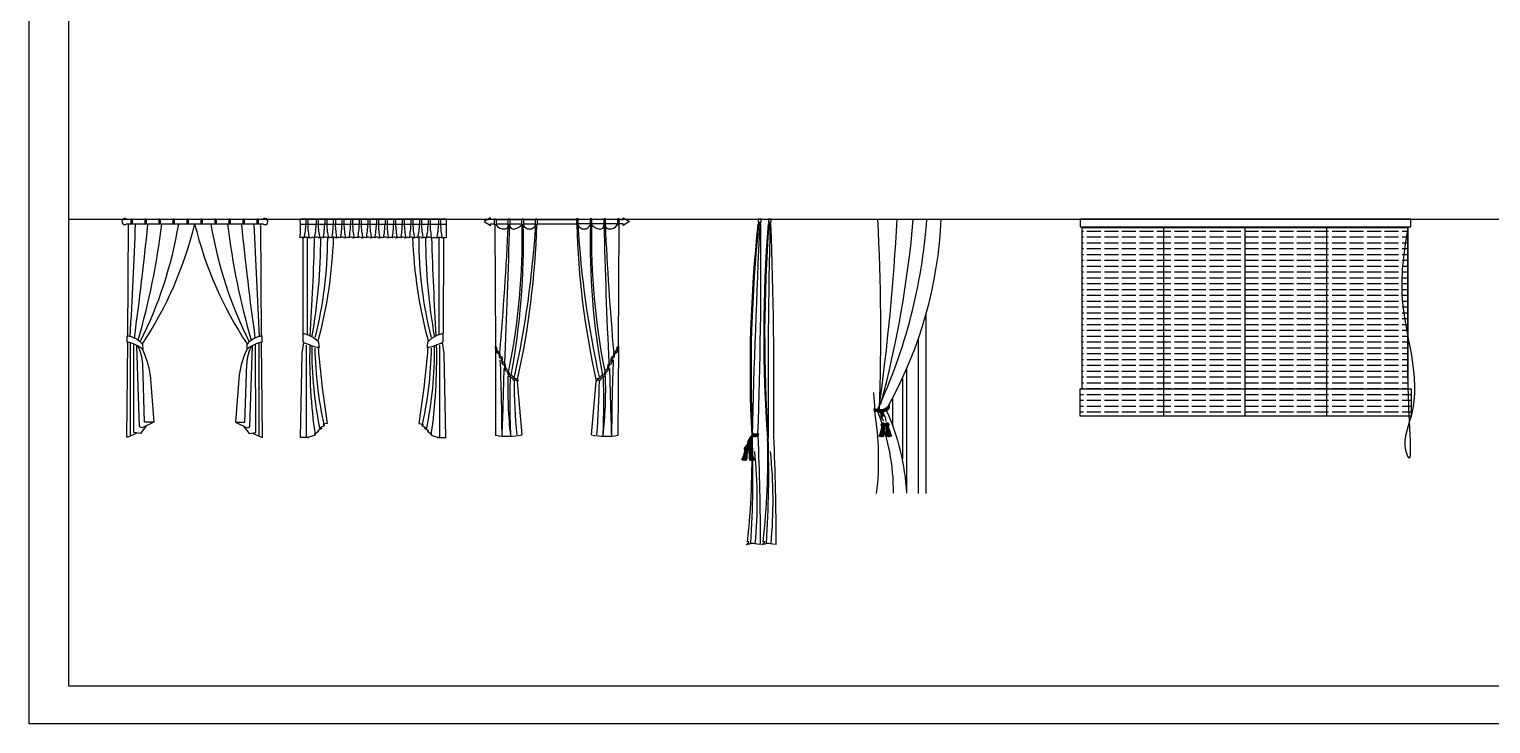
# Model space of a CAD drawing. Header units: inches. Extents: x 3.4 to 45.9, y 7.2 to 32.
# Drawn here: x 3.37 to 15.89, y 7.24 to 13.19 of the extents above; entities that cross this region are included whole.
import ezdxf

# ---------------------------------------------------------------- set-up
doc = ezdxf.new("R2010")
doc.units = ezdxf.units.IN
doc.header["$MEASUREMENT"] = 0
for name, color, linetype in [('02', 2, 'Continuous'), ('1', 1, 'Continuous'), ('4', 4, 'Continuous'), ('8', 8, 'Continuous'), ('kadrbm', 4, 'Continuous')]:
    doc.layers.add(name, color=color, linetype=linetype)

# ---------------------------------------------------------------- blocks, each defined once
blk = doc.blocks.new('kadrbm')
at = {"layer": 'kadrbm', "color": 4}
blk.add_lwpolyline([(0, 0), (0, 24.797), (21, 24.797), (21, 0), (0, 0)], close=True, dxfattribs=at)
blk.add_lwpolyline([(20.663, 0.326), (20.663, 24.46), (0.337, 24.46), (0.337, 0.326), (20.663, 0.326)], dxfattribs=at)

msp = doc.modelspace()

# ---------------------------------------------------------------- hatches: boundary and pattern name
at = {"layer": '8'}
h = msp.add_hatch(dxfattribs=at)
h.set_pattern_fill('ACAD_ISO02W100', color=256, scale=0.01, style=0)
h.set_pattern_definition([(0, (-46.82052, 3.459774), (0, 0.05), [0.12, -0.03])])
h.paths.add_polyline_path([(13.087, 11.491), (12.39, 11.491), (12.39, 10.108), (13.087, 10.108)])
h.paths.add_polyline_path([(13.784, 11.491), (13.087, 11.491), (13.087, 10.108), (13.784, 10.108)])
h.paths.add_polyline_path([(14.482, 11.491), (13.784, 11.491), (13.784, 10.108), (14.482, 10.108)])
h.paths.add_polyline_path([(15.179, 11.491), (14.482, 11.491), (14.482, 10.108), (15.179, 10.108)])
h.paths.add_polyline_path([(15.207, 10.108), (14.482, 10.108), (14.482, 9.874), (15.207, 9.874)])
h.paths.add_polyline_path([(14.482, 10.108), (13.784, 10.108), (13.784, 9.874), (14.482, 9.874)])
h.paths.add_polyline_path([(13.784, 10.108), (13.087, 10.108), (13.087, 9.874), (13.784, 9.874)])
h.paths.add_polyline_path([(13.087, 10.108), (12.371, 10.108), (12.371, 9.874), (13.087, 9.874)])

# ---------------------------------------------------------------- linework, layer by layer
at = {"layer": '02'}
for p, q in [((9.626, 11.522), (9.626, 11.537)), ((9.713, 11.522), (9.713, 11.537)), ((13.087, 11.491), (13.087, 9.874)), ((13.784, 11.491), (13.784, 9.874)), ((14.482, 11.491), (14.482, 9.874)), ((11.05, 10.745), (11.05, 9.212)), ((10.983, 10.53), (10.983, 9.212)), ((10.884, 10.276), (10.884, 9.228)), ((10.848, 10.196), (10.848, 9.507)), ((10.763, 10.023), (10.763, 9.801))]:
    msp.add_line(p, q, dxfattribs=at)
for points in [[(9.613, 11.537), (9.638, 11.537), (9.638, 11.562), (9.613, 11.562)], [(9.7, 11.537), (9.725, 11.537), (9.725, 11.562), (9.7, 11.562)], [(12.371, 11.497), (15.204, 11.497), (15.204, 11.562), (12.371, 11.562)], [(12.371, 10.108), (15.207, 10.108), (15.207, 9.874), (12.371, 9.874)]]:
    msp.add_lwpolyline(points, close=True, dxfattribs=at)
msp.add_lwpolyline([(12.39, 10.108), (12.39, 11.491), (15.179, 11.491), (15.179, 10.108)], dxfattribs=at)
for centre in [(10.684, 9.798), (10.717, 9.799), (9.511, 9.595), (9.544, 9.595)]:
    msp.add_circle(centre, 0.0164, dxfattribs=at)
for centre, radius, start, end in [((22.51, 10.556), 12.842, 175.6819, 183.8849), ((77.104, 10.03), 67.407, 178.73143, 180.29294), ((-30.951, 10.061), 40.699, 359.4952, 2.0575), ((7.527, 11.73), 3.658, 331.3919, 357.3733), ((21.518, 10.565), 11.858, 175.3723, 184.2574), ((10.674, 10.175), 0.245, 253.0218, 268.4813), ((10.674, 10.175), 0.265, 254.3394, 268.4813), ((10.595, 9.837), 0.0917, 19.9565, 54.5398), ((10.741, 9.889), 0.0778, 173.7051, 226.0501), ((10.666, 10.009), 0.079, 271.1731, 337.0764), ((10.666, 10.009), 0.099, 271.1731, 309.7489), ((10.582, 9.82), 0.128, 4.009, 44.8709), ((10.709, 9.885), 0.0328, 119.6386, 149.0908), ((8.984, 9.125), 1.903, 2.6333, 24.7514), ((10.712, 9.952), 0.0253, 311.4128, 36.5837), ((9.646, 9.616), 0.128, 124.5966, 175.991), ((9.436, 9.717), 0.123, 311.7261, 339.2466), ((9.487, 9.685), 0.0778, 313.9499, 6.2949), ((9.633, 9.633), 0.0917, 131.8889, 160.0435), ((9.588, 9.823), 0.123, 262.6295, 281.4552), ((9.585, 9.831), 0.109, 263.5487, 283.8625), ((9.603, 9.713), 0.0136, 311.7278, 53.4988), ((3.039, 9.515), 6.656, 353.8122, 1.4631), ((0.398, 9.382), 9.305, 356.3246, 1.8679), ((-8.291, 8.858), 18.057, 359.7333, 2.68), ((9.511, 9.614), 0.00529, 93.1074, 217.3512), ((9.513, 9.585), 0.0268, 47.8499, 102.1398), ((9.515, 9.584), 0.0355, 47.4331, 96.1333), ((9.518, 9.59), 0.0353, 61.5965, 96.2129), ((9.532, 9.597), 0.00882, 102.4182, 135.73), ((9.544, 9.587), 0.0352, 83.7, 118.5711), ((9.557, 9.584), 0.0482, 108.8164, 125.026), ((9.544, 9.625), 0.00496, 320.9555, 119.7959), ((9.548, 9.615), 0.00652, 291.9778, 90), ((5.656, 9.151), 4.084, 354.7653, 5.9123)]:
    msp.add_arc(centre, radius, start, end, dxfattribs=at)
msp.add_open_spline([(9.766, 8.774), (9.725, 8.778), (9.678, 8.789), (9.616, 8.752), (9.684, 8.802), (9.656, 8.797)], degree=3, knots=[0, 0, 0, 0, 51.846293, 141.044207, 187.641597, 187.641597, 187.641597, 187.641597], dxfattribs=at)
at = {"layer": '1'}
for p, q in [((4.201, 11.562), (4.239, 11.562)), ((4.201, 11.522), (5.371, 11.522)), ((4.211, 10.56), (4.218, 11.522)), ((4.239, 11.52), (4.239, 11.565)), ((4.239, 11.565), (4.249, 11.565)), ((4.249, 11.565), (4.249, 11.52)), ((4.249, 11.562), (4.359, 11.562)), ((4.359, 11.52), (4.359, 11.565)), ((4.359, 11.565), (4.369, 11.565)), ((4.369, 11.565), (4.369, 11.52)), ((4.369, 11.562), (4.479, 11.562)), ((4.479, 11.52), (4.479, 11.565)), ((4.479, 11.565), (4.489, 11.565)), ((4.489, 11.565), (4.489, 11.52)), ((4.489, 11.562), (4.599, 11.562)), ((4.599, 11.52), (4.599, 11.565)), ((4.599, 11.565), (4.609, 11.565)), ((4.609, 11.565), (4.609, 11.52)), ((4.609, 11.562), (4.719, 11.562)), ((4.719, 11.52), (4.719, 11.565)), ((4.719, 11.565), (4.729, 11.565)), ((4.729, 11.565), (4.729, 11.52)), ((4.729, 11.562), (4.839, 11.562)), ((4.839, 11.52), (4.839, 11.565)), ((4.839, 11.565), (4.849, 11.565)), ((4.849, 11.565), (4.849, 11.52)), ((4.849, 11.562), (4.959, 11.562)), ((4.959, 11.52), (4.959, 11.565)), ((4.959, 11.565), (4.969, 11.565)), ((4.969, 11.565), (4.969, 11.52)), ((4.969, 11.562), (5.079, 11.562)), ((5.079, 11.52), (5.079, 11.565)), ((5.079, 11.565), (5.089, 11.565)), ((5.089, 11.565), (5.089, 11.52)), ((5.089, 11.562), (5.199, 11.562)), ((5.199, 11.52), (5.199, 11.565)), ((5.199, 11.565), (5.209, 11.565)), ((5.209, 11.565), (5.209, 11.52)), ((5.209, 11.562), (5.319, 11.562)), ((5.319, 11.52), (5.319, 11.565)), ((5.319, 11.565), (5.329, 11.565)), ((5.329, 11.565), (5.329, 11.52)), ((5.33, 11.562), (5.371, 11.562)), ((5.358, 10.56), (5.35, 11.522)), ((5.688, 11.565), (6.938, 11.565)), ((5.736, 11.565), (5.736, 11.521)), ((5.753, 11.565), (5.753, 11.521)), ((5.824, 11.565), (5.824, 11.521)), ((5.842, 11.565), (5.842, 11.521)), ((5.898, 11.565), (5.898, 11.521)), ((5.916, 11.565), (5.916, 11.521)), ((5.972, 11.565), (5.972, 11.521)), ((5.99, 11.565), (5.99, 11.521)), ((6.046, 11.565), (6.046, 11.521)), ((6.063, 11.565), (6.063, 11.521)), ((6.12, 11.565), (6.12, 11.521)), ((6.137, 11.565), (6.137, 11.521)), ((6.194, 11.565), (6.194, 11.521)), ((6.211, 11.565), (6.211, 11.521)), ((6.267, 11.565), (6.267, 11.521)), ((6.285, 11.565), (6.285, 11.521)), ((6.341, 11.565), (6.341, 11.521)), ((6.359, 11.565), (6.359, 11.521)), ((6.415, 11.565), (6.415, 11.521)), ((6.432, 11.565), (6.432, 11.521)), ((6.489, 11.565), (6.489, 11.521)), ((6.506, 11.565), (6.506, 11.521)), ((6.563, 11.565), (6.563, 11.521)), ((6.58, 11.565), (6.58, 11.521)), ((6.636, 11.565), (6.636, 11.521)), ((6.654, 11.565), (6.654, 11.521)), ((6.71, 11.565), (6.71, 11.521)), ((6.728, 11.565), (6.728, 11.521)), ((6.784, 11.565), (6.784, 11.521)), ((6.802, 11.565), (6.802, 11.521)), ((6.873, 11.563), (6.873, 11.519)), ((6.891, 11.563), (6.891, 11.519)), ((6.938, 11.565), (6.938, 11.401)), ((7.318, 11.575), (7.264, 11.541)), ((7.264, 11.541), (7.318, 11.509)), ((7.318, 11.56), (7.318, 11.575)), ((7.353, 11.56), (7.318, 11.56)), ((7.318, 11.523), (7.353, 11.523)), ((7.318, 11.509), (7.318, 11.523)), ((7.318, 11.509), (7.318, 11.523)), ((7.353, 11.513), (7.353, 11.565)), ((7.353, 11.565), (7.367, 11.565)), ((7.367, 11.565), (7.367, 11.513)), ((7.367, 11.56), (7.471, 11.56)), ((7.367, 11.523), (7.471, 11.523)), ((7.471, 11.513), (7.471, 11.565)), ((7.471, 11.565), (7.485, 11.565)), ((7.485, 11.565), (7.485, 11.513)), ((7.485, 11.56), (7.587, 11.56)), ((7.485, 11.523), (7.587, 11.523)), ((7.587, 11.513), (7.587, 11.565)), ((7.587, 11.565), (7.601, 11.565)), ((7.601, 11.565), (7.601, 11.513)), ((7.601, 11.56), (7.704, 11.56)), ((7.601, 11.523), (7.704, 11.523)), ((7.704, 11.513), (7.704, 11.565)), ((7.704, 11.565), (7.718, 11.565)), ((7.716, 11.56), (8.057, 11.56)), ((7.718, 11.565), (7.718, 11.513)), ((7.718, 11.523), (8.057, 11.523)), ((8.055, 11.565), (8.055, 11.513)), ((8.069, 11.565), (8.055, 11.565)), ((8.069, 11.513), (8.069, 11.565)), ((8.173, 11.56), (8.069, 11.56)), ((8.173, 11.523), (8.069, 11.523)), ((8.173, 11.565), (8.173, 11.513)), ((8.187, 11.565), (8.173, 11.565)), ((8.187, 11.513), (8.187, 11.565)), ((8.289, 11.56), (8.187, 11.56)), ((8.289, 11.523), (8.187, 11.523)), ((8.289, 11.565), (8.289, 11.513)), ((8.303, 11.565), (8.289, 11.565)), ((8.303, 11.513), (8.303, 11.565)), ((8.406, 11.56), (8.303, 11.56)), ((8.406, 11.523), (8.303, 11.523)), ((8.406, 11.565), (8.406, 11.513)), ((8.42, 11.565), (8.406, 11.565)), ((8.42, 11.513), (8.42, 11.565)), ((8.42, 11.56), (8.456, 11.56)), ((8.456, 11.523), (8.42, 11.523)), ((8.456, 11.575), (8.51, 11.541)), ((8.456, 11.56), (8.456, 11.575)), ((8.51, 11.541), (8.456, 11.509)), ((8.456, 11.509), (8.456, 11.523)), ((8.456, 11.509), (8.456, 11.523)), ((9.635, 11.522), (9.611, 11.522)), ((9.722, 11.522), (9.698, 11.522)), ((5.688, 11.519), (6.937, 11.519)), ((5.712, 11.405), (5.712, 10.586)), ((5.749, 11.408), (5.749, 10.573)), ((6.877, 11.406), (6.877, 10.573)), ((6.915, 11.405), (6.914, 10.586)), ((7.367, 11.513), (7.353, 11.513)), ((7.355, 11.515), (7.361, 10.473)), ((7.485, 11.513), (7.471, 11.513)), ((7.601, 11.513), (7.587, 11.513)), ((7.718, 11.513), (7.704, 11.513)), ((8.055, 11.513), (8.069, 11.513)), ((8.173, 11.513), (8.187, 11.513)), ((8.289, 11.513), (8.303, 11.513)), ((8.406, 11.513), (8.42, 11.513)), ((8.418, 11.515), (8.412, 10.473)), ((4.206, 10.508), (4.206, 10.561)), ((5.363, 10.508), (5.363, 10.561)), ((5.715, 10.507), (5.715, 10.582)), ((6.912, 10.507), (6.912, 10.582)), ((4.204, 9.694), (4.21, 10.507)), ((4.233, 9.704), (4.233, 10.502)), ((4.262, 9.734), (4.263, 10.492)), ((4.312, 9.781), (4.288, 10.48)), ((4.336, 10.492), (4.339, 10.445)), ((5.232, 10.492), (5.23, 10.445)), ((5.257, 9.781), (5.28, 10.48)), ((5.307, 9.734), (5.306, 10.492)), ((5.336, 9.704), (5.336, 10.502)), ((5.365, 9.694), (5.358, 10.507)), ((5.69, 9.69), (5.705, 10.415)), ((5.705, 10.415), (5.719, 10.505)), ((5.743, 9.692), (5.743, 10.482)), ((6.884, 9.692), (6.884, 10.482)), ((6.921, 10.415), (6.908, 10.505)), ((6.937, 9.69), (6.921, 10.415)), ((7.359, 10.474), (7.359, 10.457)), ((7.363, 10.454), (7.363, 9.709)), ((8.415, 10.474), (8.411, 9.709)), ((4.355, 9.821), (4.339, 10.323)), ((5.214, 9.821), (5.23, 10.323)), ((4.403, 10.228), (4.434, 9.821)), ((5.165, 10.228), (5.134, 9.821)), ((7.591, 9.713), (7.55, 10.17)), ((7.552, 10.189), (7.551, 10.167)), ((8.183, 9.713), (8.224, 10.17)), ((8.221, 10.189), (8.223, 10.167)), ((4.334, 9.773), (4.312, 9.781)), ((4.369, 9.79), (4.319, 9.726)), ((4.434, 9.821), (4.334, 9.773)), ((4.434, 9.821), (4.355, 9.821)), ((5.134, 9.821), (5.214, 9.821)), ((5.134, 9.821), (5.235, 9.773)), ((5.199, 9.79), (5.25, 9.726)), ((5.235, 9.773), (5.257, 9.781)), ((5.894, 9.79), (5.863, 9.777)), ((5.863, 9.777), (5.873, 9.768)), ((5.919, 9.812), (5.884, 9.804)), ((5.884, 9.804), (5.894, 9.79)), ((6.707, 9.812), (6.743, 9.804)), ((6.743, 9.804), (6.733, 9.79)), ((6.733, 9.79), (6.764, 9.777)), ((6.764, 9.777), (6.754, 9.768)), ((4.211, 9.694), (4.204, 9.694)), ((4.283, 9.726), (4.211, 9.694)), ((4.319, 9.726), (4.262, 9.734)), ((5.25, 9.726), (5.307, 9.734)), ((5.286, 9.726), (5.358, 9.694)), ((5.358, 9.694), (5.365, 9.694)), ((5.76, 9.69), (5.69, 9.69)), ((5.816, 9.71), (5.755, 9.692)), ((5.755, 9.692), (5.76, 9.69)), ((5.847, 9.746), (5.812, 9.715)), ((5.812, 9.715), (5.816, 9.71)), ((5.873, 9.768), (5.84, 9.752)), ((5.84, 9.752), (5.847, 9.746)), ((6.754, 9.768), (6.787, 9.752)), ((6.787, 9.752), (6.78, 9.746)), ((6.78, 9.746), (6.815, 9.715)), ((6.815, 9.715), (6.811, 9.71)), ((6.811, 9.71), (6.872, 9.692)), ((6.872, 9.692), (6.866, 9.69)), ((6.866, 9.69), (6.937, 9.69))]:
    msp.add_line(p, q, dxfattribs=at)
for centre, radius, start, end in [((22.02, 10.245), 12.469, 174.1188, 182.4754), ((95.27, 7.505), 85.738, 177.31425, 178.52926), ((-30.409, 11.145), 40.045, 357.9675, 0.5406), ((-7.767, 10.583), 18.43, 357.972, 3.0449), ((6.4, 11.896), 4.67, 335.1446, 355.9044), ((-7.632, 12.499), 18.458, 352.0046, 357.0908), ((1.679, 12.37), 9.298, 345.0926, 355.0145), ((21.161, 10.272), 11.618, 173.8244, 182.7961), ((-103.74, 1.075), 114.697, 4.43151, 4.50125), ((10.581, 10.169), 0.231, 275.4191, 276.237), ((10.586, 10.117), 0.184, 275.2371, 280.5633), ((10.587, 10.118), 0.19, 274.6825, 284.3155), ((10.6, 10.031), 0.108, 271.5225, 293.8449), ((10.604, 10.018), 0.0991, 272.1494, 299.1481), ((8.166, 9.504), 2.479, 353.233, 9.5079), ((10.616, 9.993), 0.0779, 274.4991, 306.6157), ((10.56, 10.107), 0.21, 291.6591, 302.417), ((8.94, 9.223), 1.832, 359.6771, 22.0169), ((10.609, 10.024), 0.12, 289.2344, 310.0945), ((10.648, 9.858), 0.053, 43.4465, 90.0196), ((10.65, 9.848), 0.057, 38.0714, 82.2862), ((10.624, 10), 0.0968, 292.6004, 319.6471), ((10.645, 9.832), 0.0675, 36.7694, 74.2286), ((10.635, 9.976), 0.0795, 305.4652, 334.1521), ((10.628, 9.979), 0.0918, 314.6808, 339.2453), ((10.658, 9.965), 0.0642, 311.4037, 349.5491), ((10.679, 9.953), 0.0458, 316.0286, 3.8751), ((10.687, 9.953), 0.042, 317.8597, 10.061), ((10.695, 9.953), 0.0379, 320.8896, 17.3926), ((10.194, 9.879), 0.489, 338.6689, 348.9997), ((10.277, 9.839), 0.406, 339.5952, 352.1371), ((10.281, 9.838), 0.406, 339.6155, 352.1371), ((10.687, 9.879), 0.0227, 145.2927, 190.3042), ((10.284, 9.838), 0.406, 339.6201, 352.1371), ((10.705, 9.871), 0.0385, 153.5473, 192.7652), ((10.674, 9.795), 0.00873, 86.1377, 129.6766), ((10.679, 9.788), 0.0146, 84.4855, 138.3738), ((10.677, 9.79), 0.0137, 88.1079, 129.1958), ((10.659, 9.726), 0.0798, 62.6038, 82.6787), ((10.671, 9.8), 0.00483, 88.8327, 124.1297), ((10.681, 9.785), 0.0165, 85.0971, 140.1293), ((10.289, 9.839), 0.406, 339.2625, 352.1371), ((10.664, 9.743), 0.0635, 60.0676, 84.6686), ((10.686, 9.781), 0.0189, 83.425, 149.0269), ((10.688, 9.778), 0.0208, 82.9287, 147.3081), ((10.707, 9.865), 0.0359, 152.1382, 212.1256), ((10.673, 9.79), 0.00212, 136.9523, 215.5887), ((10.66, 9.835), 0.0519, 33.9293, 75.8898), ((10.665, 9.751), 0.0587, 59.8553, 83.3092), ((10.677, 9.79), 0.00537, 157.2571, 202.2271), ((10.667, 9.76), 0.0508, 58.4281, 83.0543), ((10.686, 9.789), 0.013, 160.8134, 190.8406), ((10.666, 9.759), 0.0536, 59.6547, 80.0288), ((10.693, 9.79), 0.0179, 164.0677, 200.6587), ((10.239, 9.828), 0.456, 343.1388, 354.4056), ((10.67, 9.772), 0.0413, 58.979, 80.8278), ((10.697, 9.791), 0.0197, 164.4309, 204.0129), ((10.678, 9.794), 0.0201, 52.575, 88.4884), ((10.699, 9.792), 0.0206, 165.1827, 207.3755), ((10.707, 9.793), 0.0267, 170.0006, 204.0887), ((10.113, 9.828), 0.583, 346.8621, 355.7632), ((10.711, 9.795), 0.0298, 174.9195, 211.4214), ((10.675, 9.795), 0.021, 328.1408, 68.1229), ((10.698, 9.816), 0.024, 230.7254, 264.197), ((10.699, 9.82), 0.0292, 235.8411, 263.5606), ((10.697, 9.813), 0.0197, 227.8468, 266.0219), ((10.695, 9.81), 0.0236, 242.3287, 268.1808), ((10.693, 9.805), 0.0198, 243.3672, 270.3476), ((10.675, 9.796), 0.0217, 331.4028, 62.8201), ((10.697, 9.816), 0.021, 233.8424, 265.9189), ((10.693, 9.8), 0.0154, 239.1226, 269.5653), ((10.691, 9.792), 0.00842, 229.9412, 270.8209), ((10.677, 9.796), 0.0205, 328.4124, 64.2752), ((10.695, 9.813), 0.016, 237.3828, 272.0773), ((9.444, 9.887), 1.256, 351.2962, 355.4422), ((10.682, 9.798), 0.0176, 321.916, 71.4805), ((9.825, 9.8), 0.871, 353.2565, 359.1302), ((10.719, 9.798), 0.0176, 110.0926, 219.6571), ((10.722, 9.798), 0.0195, 117.4159, 213.1403), ((10.727, 9.796), 0.021, 113.4501, 213.4322), ((10.739, 9.744), 0.0635, 96.9045, 121.5055), ((10.744, 9.727), 0.0798, 98.8944, 118.9693), ((10.706, 9.813), 0.016, 269.4957, 304.1902), ((10.704, 9.816), 0.021, 275.6541, 307.7306), ((10.704, 9.813), 0.0197, 275.5512, 313.7262), ((10.703, 9.816), 0.024, 277.376, 310.8477), ((10.702, 9.82), 0.0292, 279.2768, 305.732), ((11.576, 9.824), 0.871, 182.4428, 188.3165), ((11.955, 9.921), 1.256, 186.1309, 190.2768), ((10.735, 9.761), 0.0508, 98.5187, 123.145), ((10.738, 9.752), 0.0587, 98.2638, 121.7177), ((10.703, 9.819), 0.0294, 278.114, 302.8584), ((10.737, 9.76), 0.0536, 101.5442, 121.9184), ((10.706, 9.811), 0.0236, 273.3923, 299.2443), ((11.288, 9.844), 0.583, 185.8099, 194.711), ((10.708, 9.806), 0.0198, 271.2254, 298.2058), ((10.709, 9.8), 0.0154, 272.0078, 302.4504), ((11.161, 9.841), 0.456, 187.1674, 198.4342), ((10.732, 9.773), 0.0413, 100.7452, 122.594), ((11.111, 9.851), 0.406, 189.4359, 202.3105), ((10.724, 9.794), 0.0201, 93.0846, 128.9981), ((10.714, 9.779), 0.0208, 34.265, 98.6443), ((10.711, 9.792), 0.00842, 270.7521, 311.6318), ((10.716, 9.782), 0.0189, 32.5461, 98.1481), ((10.69, 9.797), 0.0286, 330.1903, 4.1781), ((10.718, 9.783), 0.0189, 38.0666, 97.1681), ((10.69, 9.795), 0.0298, 334.8215, 6.6536), ((11.117, 9.849), 0.406, 189.4359, 201.9529), ((10.72, 9.786), 0.0165, 41.4437, 96.4759), ((10.695, 9.793), 0.0267, 337.4843, 11.5725), ((11.119, 9.85), 0.406, 189.4359, 201.9575), ((10.723, 9.789), 0.0146, 43.1993, 97.0876), ((10.703, 9.792), 0.0206, 334.1975, 17.0062), ((11.121, 9.851), 0.406, 189.4359, 201.9999), ((10.708, 9.791), 0.0179, 340.9143, 17.5054), ((11.126, 9.851), 0.406, 189.4359, 201.8925), ((10.728, 9.796), 0.00873, 51.8964, 95.4353), ((10.707, 9.789), 0.0208, 351.8548, 16.1865), ((10.716, 9.789), 0.013, 350.7324, 20.7597), ((11.205, 9.893), 0.489, 192.5734, 202.9041), ((10.73, 9.8), 0.00483, 57.4434, 92.7403), ((10.725, 9.79), 0.00537, 339.3459, 24.3159), ((10.729, 9.79), 0.00212, 325.9843, 44.6208), ((9.562, 9.611), 0.0482, 114.7585, 155.8301), ((9.57, 9.614), 0.0568, 112.9685, 152.1674), ((2.904, 9.515), 6.656, 353.8122, 1.4631), ((9.561, 9.631), 0.0436, 103.8691, 155.4968), ((9.568, 9.632), 0.0519, 104.1102, 146.0707), ((9.583, 9.629), 0.0675, 105.7714, 143.2306), ((9.579, 9.644), 0.057, 97.7138, 141.9286), ((9.493, 9.652), 0.0495, 329.0626, 3.0928), ((9.58, 9.655), 0.053, 89.9804, 136.5535), ((9.481, 9.657), 0.0662, 335.2446, 6.228), ((0.263, 9.382), 9.305, 356.3246, 1.8679), ((9.504, 9.658), 0.0489, 333.7295, 17.7298), ((9.521, 9.661), 0.0359, 327.8744, 27.8618), ((9.589, 9.803), 0.0991, 251.4096, 267.8506), ((9.523, 9.667), 0.0385, 347.2348, 26.4527), ((9.541, 9.675), 0.0227, 349.6958, 34.7073), ((9.593, 9.817), 0.108, 253.0949, 273.9041), ((9.606, 9.903), 0.19, 258.1168, 272.3448), ((9.64, 9.815), 0.115, 234.2604, 256.1438), ((9.668, 9.828), 0.131, 234.5119, 246.3419), ((9.714, 9.835), 0.155, 226.1552, 231.4682), ((-8.425, 8.858), 18.057, 359.7333, 2.68), ((9.023, 9.689), 0.489, 337.0959, 347.4266), ((9.103, 9.648), 0.406, 338.1075, 350.5641), ((9.107, 9.647), 0.406, 338.0001, 350.5641), ((9.109, 9.646), 0.406, 338.0425, 350.5641), ((9.117, 9.647), 0.406, 337.6895, 350.5641), ((9.5, 9.592), 0.00873, 84.5647, 128.1036), ((9.505, 9.585), 0.0146, 82.9124, 136.8007), ((9.503, 9.587), 0.0137, 86.5348, 127.6228), ((9.508, 9.582), 0.0165, 83.5241, 138.5563), ((9.51, 9.579), 0.0189, 82.8319, 141.9334), ((9.484, 9.523), 0.0798, 61.0307, 81.1056), ((9.498, 9.597), 0.00483, 87.2597, 122.5566), ((9.512, 9.578), 0.0189, 81.8519, 147.4539), ((9.489, 9.54), 0.0635, 58.4945, 83.0955), ((9.514, 9.575), 0.0208, 81.3557, 145.735), ((9.5, 9.587), 0.00212, 135.3792, 214.0157), ((9.503, 9.587), 0.00537, 155.6841, 200.6541), ((9.491, 9.548), 0.0587, 58.2823, 81.7362), ((9.512, 9.586), 0.013, 159.2403, 189.2676), ((9.067, 9.637), 0.456, 341.5658, 352.8326), ((9.493, 9.558), 0.0508, 56.855, 81.4813), ((9.492, 9.557), 0.0536, 58.0816, 78.4558), ((9.52, 9.587), 0.0179, 162.4946, 202.5406), ((9.496, 9.57), 0.0413, 57.406, 79.2548), ((8.94, 9.641), 0.583, 345.289, 354.1901), ((9.504, 9.591), 0.0201, 51.0019, 86.9154), ((9.526, 9.588), 0.0206, 163.6097, 205.8025), ((9.533, 9.589), 0.0267, 168.4275, 202.5157), ((9.538, 9.592), 0.0298, 173.3464, 209.7026), ((9.525, 9.613), 0.024, 229.1523, 262.624), ((9.526, 9.616), 0.0292, 234.268, 261.8417), ((8.274, 9.718), 1.256, 349.7232, 353.8691), ((9.501, 9.592), 0.021, 326.5678, 66.5499), ((9.524, 9.61), 0.0197, 226.2738, 264.4488), ((9.525, 9.612), 0.0284, 238.0698, 261.8242), ((9.522, 9.607), 0.0236, 240.7557, 266.6077), ((9.517, 9.619), 0.00597, 92.6727, 212.8538), ((9.52, 9.602), 0.0198, 241.7942, 268.7746), ((9.519, 9.596), 0.0154, 237.5496, 267.9922), ((9.517, 9.588), 0.00842, 228.3682, 269.2479), ((9.521, 9.611), 0.00825, 97.6896, 176.9151), ((9.522, 9.609), 0.016, 235.8098, 270.5043), ((8.652, 9.621), 0.871, 351.6835, 357.5572), ((9.522, 9.617), 0.00814, 87.6829, 156.1173), ((9.506, 9.594), 0.0195, 327.6663, 62.5841), ((9.509, 9.595), 0.0176, 320.3429, 69.9074), ((9.528, 9.605), 0.0119, 84.9124, 160.7147), ((9.544, 9.587), 0.0352, 136.2689, 138.5656), ((9.528, 9.609), 0.0143, 86.7804, 131.0532), ((9.531, 9.603), 0.0122, 78.2127, 141.4256), ((9.531, 9.61), 0.0118, 80.6006, 131.4203), ((9.678, 9.596), 0.156, 166.1732, 169.6726), ((9.534, 9.6), 0.0128, 77.1308, 134.9353), ((9.535, 9.599), 0.011, 74.8244, 133.9216), ((9.546, 9.594), 0.0176, 108.5195, 218.084), ((9.489, 9.643), 0.0446, 333.6821, 359.4993), ((9.55, 9.59), 0.0201, 91.5116, 211.9944), ((9.528, 9.615), 0.00524, 351.4136, 54.4316), ((9.534, 9.623), 0.003, 328.2233, 131.9301), ((9.569, 9.522), 0.0798, 97.3213, 117.3962), ((9.533, 9.609), 0.016, 267.9227, 302.6172), ((10.403, 9.597), 0.871, 180.8698, 186.7435), ((10.784, 9.683), 1.256, 184.5578, 188.7038), ((9.531, 9.615), 0.00613, 336.1877, 69.3814), ((9.563, 9.547), 0.0587, 96.6908, 120.1447), ((9.564, 9.539), 0.0635, 95.3314, 119.9324), ((9.531, 9.61), 0.0197, 273.9781, 312.1532), ((9.53, 9.612), 0.024, 275.803, 309.2746), ((9.53, 9.615), 0.0294, 276.541, 304.2406), ((9.561, 9.557), 0.0508, 96.9457, 121.5719), ((9.531, 9.612), 0.0284, 276.6028, 300.3572), ((9.533, 9.607), 0.0236, 271.8192, 297.6713), ((10.115, 9.625), 0.583, 184.2368, 193.1379), ((9.562, 9.556), 0.0536, 99.9712, 120.3453), ((9.535, 9.602), 0.0198, 269.6524, 296.6328), ((9.989, 9.625), 0.456, 185.5944, 196.8612), ((9.536, 9.596), 0.0154, 270.4347, 300.8774), ((9.558, 9.569), 0.0413, 99.1722, 121.021), ((9.538, 9.588), 0.00842, 269.1791, 310.0588), ((9.939, 9.636), 0.406, 187.8629, 200.7375), ((9.541, 9.624), 0.00519, 338.4266, 110.0442), ((9.537, 9.616), 0.00649, 316.5822, 76.0209), ((9.94, 9.634), 0.406, 187.8629, 200.4968), ((9.542, 9.578), 0.0189, 30.9731, 97.1163), ((9.942, 9.634), 0.406, 187.8629, 200.4063), ((9.517, 9.593), 0.0286, 328.6173, 4.9741), ((9.544, 9.578), 0.0189, 36.4936, 95.5951), ((9.544, 9.615), 0.00686, 317.2143, 89.7319), ((9.547, 9.582), 0.0165, 39.8707, 94.9029), ((9.947, 9.634), 0.406, 187.8629, 200.3845), ((9.521, 9.589), 0.0267, 335.9113, 9.9994), ((9.529, 9.588), 0.0206, 332.6245, 15.5738), ((9.949, 9.635), 0.406, 187.8629, 200.4268), ((9.549, 9.584), 0.0146, 41.6262, 95.5145), ((9.535, 9.587), 0.0179, 339.3413, 15.9323), ((9.554, 9.592), 0.00873, 50.3234, 93.8623), ((10.034, 9.675), 0.489, 191.0003, 201.3311), ((9.542, 9.585), 0.013, 349.1594, 19.1866), ((9.551, 9.586), 0.00537, 337.7729, 22.7429), ((9.557, 9.596), 0.00483, 55.8703, 91.1673), ((9.555, 9.586), 0.00212, 324.4113, 43.0477), ((5.521, 9.151), 4.084, 354.7653, 5.9123)]:
    msp.add_arc(centre, radius, start, end, dxfattribs=at)
for centre, major_axis, ratio, start_param, end_param in [((4.185, 11.542), (0, 0.0266), 0.902693, -0.722734, 3.864327), ((-96.553, 16.908), (0, 111.83), 0.902693, 4.655561, 4.664211), ((2.107, 12.323), (0, 3.073), 0.902693, 4.074776, 4.448847), ((7.462, 12.323), (0, 3.073), 0.902693, 1.834338, 2.208409), ((106.122, 16.908), (0, 111.83), 0.902693, 1.618974, 1.627625), ((5.387, 11.542), (0, 0.0266), 0.902693, 2.418858, 7.00592), ((4.372, 11.484), (0, 2.062), 0.639104, 4.673163, 4.751614), ((-17.029, 14.143), (0, 23.865), 0.902693, 4.560974, 4.602), ((-0.933, 12.362), (0, 6.081), 0.902693, 4.405325, 4.573395), ((1.699, 12.129), (0, 3.322), 0.902693, 4.203422, 4.527914), ((7.87, 12.129), (0, 3.322), 0.902693, 1.755272, 2.079763), ((10.501, 12.362), (0, 6.081), 0.902693, 1.70979, 1.877861), ((26.597, 14.143), (0, 23.865), 0.902693, 1.681185, 1.722212), ((5.705, 11.224), (0, 0.181), 0.639104, -0.156006, 0.142181), ((5.506, 11.523), (0, 0.36), 0.639104, 4.371964, 4.706944), ((5.743, 11.312), (0, 0.0961), 0.639104, -0.40154, 0.337445), ((5.983, 11.523), (0, 0.36), 0.639104, 1.576241, 1.91779), ((5.793, 11.217), (0, 0.188), 0.639104, -0.153231, 0.217455), ((-5.913, 12.256), (0, 18.366), 0.639104, 4.619948, 4.665938), ((3.856, 11.409), (0, 3.143), 0.639104, 4.436891, 4.711365), ((5.595, 11.523), (0, 0.36), 0.639104, 4.371964, 4.706944), ((5.832, 11.312), (0, 0.0961), 0.639104, -0.40154, 0.337445), ((4.432, 11.415), (0, 2.334), 0.639104, 4.333469, 4.705889), ((5.867, 11.217), (0, 0.188), 0.639104, -0.153231, 0.217455), ((6.072, 11.523), (0, 0.36), 0.639104, 1.576241, 1.91779), ((4.3, 11.555), (0, 2.625), 0.639104, 4.307836, 4.655645), ((5.668, 11.523), (0, 0.36), 0.639104, 4.371964, 4.706944), ((5.905, 11.312), (0, 0.0961), 0.639104, -0.40154, 0.337445), ((5.941, 11.217), (0, 0.188), 0.639104, -0.153231, 0.217455), ((6.146, 11.523), (0, 0.36), 0.639104, 1.576241, 1.91779), ((5.742, 11.523), (0, 0.36), 0.639104, 4.371964, 4.706944), ((5.979, 11.312), (0, 0.0961), 0.639104, -0.40154, 0.337445), ((6.014, 11.217), (0, 0.188), 0.639104, -0.153231, 0.217455), ((6.219, 11.523), (0, 0.36), 0.639104, 1.576241, 1.91779), ((5.816, 11.523), (0, 0.36), 0.639104, 4.371964, 4.706944), ((6.053, 11.312), (0, 0.0961), 0.639104, -0.40154, 0.337445), ((6.088, 11.217), (0, 0.188), 0.639104, -0.153231, 0.217455), ((6.293, 11.523), (0, 0.36), 0.639104, 1.576241, 1.91779), ((5.89, 11.523), (0, 0.36), 0.639104, 4.371964, 4.706944), ((6.127, 11.312), (0, 0.0961), 0.639104, -0.40154, 0.337445), ((6.162, 11.217), (0, 0.188), 0.639104, -0.153231, 0.217455), ((6.367, 11.523), (0, 0.36), 0.639104, 1.576241, 1.91779), ((5.964, 11.523), (0, 0.36), 0.639104, 4.371964, 4.706944), ((6.201, 11.312), (0, 0.0961), 0.639104, -0.40154, 0.337445), ((6.236, 11.217), (0, 0.188), 0.639104, -0.153231, 0.217455), ((6.441, 11.523), (0, 0.36), 0.639104, 1.576241, 1.91779), ((6.038, 11.523), (0, 0.36), 0.639104, 4.371964, 4.706944), ((6.275, 11.312), (0, 0.0961), 0.639104, -0.40154, 0.337445), ((6.31, 11.217), (0, 0.188), 0.639104, -0.153231, 0.217455), ((6.515, 11.523), (0, 0.36), 0.639104, 1.576241, 1.91779), ((6.111, 11.523), (0, 0.36), 0.639104, 4.371964, 4.706944), ((6.348, 11.312), (0, 0.0961), 0.639104, -0.40154, 0.337445), ((6.383, 11.217), (0, 0.188), 0.639104, -0.153231, 0.217455), ((6.588, 11.523), (0, 0.36), 0.639104, 1.576241, 1.91779), ((6.185, 11.523), (0, 0.36), 0.639104, 4.371964, 4.706944), ((6.422, 11.312), (0, 0.0961), 0.639104, -0.40154, 0.337445), ((6.457, 11.217), (0, 0.188), 0.639104, -0.153231, 0.217455), ((6.662, 11.523), (0, 0.36), 0.639104, 1.576241, 1.91779), ((6.259, 11.523), (0, 0.36), 0.639104, 4.371964, 4.706944), ((6.496, 11.312), (0, 0.0961), 0.639104, -0.40154, 0.337445), ((6.531, 11.217), (0, 0.188), 0.639104, -0.153231, 0.217455), ((6.736, 11.523), (0, 0.36), 0.639104, 1.576241, 1.91779), ((6.333, 11.523), (0, 0.36), 0.639104, 4.371964, 4.706944), ((6.57, 11.312), (0, 0.0961), 0.639104, -0.40154, 0.337445), ((6.605, 11.217), (0, 0.188), 0.639104, -0.153231, 0.217455), ((6.81, 11.523), (0, 0.36), 0.639104, 1.576241, 1.91779), ((6.407, 11.523), (0, 0.36), 0.639104, 4.371964, 4.706944), ((6.644, 11.312), (0, 0.0961), 0.639104, -0.40154, 0.337445), ((8.326, 11.555), (0, 2.625), 0.639104, 1.627541, 1.975349), ((6.679, 11.217), (0, 0.188), 0.639104, -0.153231, 0.217455), ((6.884, 11.523), (0, 0.36), 0.639104, 1.576241, 1.91779), ((6.48, 11.523), (0, 0.36), 0.639104, 4.371964, 4.706944), ((6.717, 11.312), (0, 0.0961), 0.639104, -0.40154, 0.337445), ((8.195, 11.415), (0, 2.334), 0.639104, 1.577296, 1.949716), ((6.753, 11.217), (0, 0.188), 0.639104, -0.153231, 0.217455), ((6.958, 11.523), (0, 0.36), 0.639104, 1.576241, 1.91779), ((8.771, 11.409), (0, 3.143), 0.639104, 1.57199, 1.846294), ((6.554, 11.523), (0, 0.36), 0.639104, 4.371964, 4.706944), ((6.791, 11.312), (0, 0.0961), 0.639104, -0.40154, 0.337445), ((7.031, 11.523), (0, 0.36), 0.639104, 1.576241, 1.91779), ((18.539, 12.256), (0, 18.366), 0.639104, 1.617367, 1.663237), ((6.834, 11.215), (0, 0.188), 0.639104, -0.217455, 0.153231), ((6.643, 11.521), (0, 0.36), 0.639104, 4.365395, 4.706944), ((6.884, 11.31), (0, 0.0961), 0.639104, -0.337445, 0.40154), ((7.121, 11.521), (0, 0.36), 0.639104, 1.576241, 1.911222), ((6.922, 11.222), (0, 0.181), 0.639104, -0.142181, 0.156006), ((7.433, 11.567), (0, 0.0888), 0.937026, 2.184633, 3.231119), ((-16.755, 12.804), (0, 25.887), 0.937026, 4.620182, 4.662611), ((-31.266, 12.454), (0, 41.363), 0.937026, 4.660932, 4.689697), ((7.438, 11.515), (0, 0.0372), 0.937026, 3.231119, 4.71949), ((2.39, 11.416), (0, 5.55), 0.937026, 4.502874, 4.730363), ((7.515, 11.512), (0, 0.0347), 0.937026, 1.478975, 3.31931), ((2.117, 11.366), (0, 5.853), 0.937026, 4.516119, 4.737989), ((7.496, 11.62), (0, 0.144), 0.937026, 3.31931, 3.900381), ((0.255, 12.029), (0, 7.969), 0.937026, 4.480617, 4.647873), ((1.492, 11.721), (0, 6.645), 0.937026, 4.479792, 4.681512), ((7.653, 11.541), (0, 0.0628), 0.937026, 1.996085, 4.2871), ((14.281, 11.721), (0, 6.645), 0.937026, 1.601674, 1.803393), ((15.519, 12.029), (0, 7.969), 0.937026, 1.635312, 1.802568), ((8.121, 11.541), (0, 0.0628), 0.937026, 1.996085, 4.2871), ((13.657, 11.366), (0, 5.853), 0.937026, 1.545197, 1.767066), ((13.384, 11.416), (0, 5.55), 0.937026, 1.552823, 1.780312), ((8.277, 11.62), (0, 0.144), 0.937026, 2.382804, 2.963875), ((8.259, 11.512), (0, 0.0347), 0.937026, 2.963875, 4.80421), ((47.04, 12.454), (0, 41.363), 0.937026, 1.593489, 1.622253), ((32.528, 12.804), (0, 25.887), 0.937026, 1.620575, 1.663003), ((8.336, 11.515), (0, 0.0372), 0.937026, 1.563695, 3.052066), ((8.34, 11.567), (0, 0.0888), 0.937026, 3.052066, 4.098552), ((4.181, 10.315), (0, 0.247), 0.902693, -0.772442, -0.114453), ((5.388, 10.315), (0, 0.247), 0.902693, 0.114453, 0.772442), ((5.671, 10.058), (0, 0.528), 0.639104, -0.543546, -0.129114), ((6.955, 10.058), (0, 0.528), 0.639104, 0.129114, 0.543546), ((4.163, 10.196), (0, 0.316), 0.902693, -0.665275, -0.152365), ((4.056, 10.312), (0, 0.313), 0.902693, -1.534349, -1.023334), ((3.805, 10.125), (0, 0.671), 0.902693, -1.417269, -1.069764), ((5.764, 10.125), (0, 0.671), 0.902693, 1.069764, 1.417269), ((5.406, 10.196), (0, 0.316), 0.902693, 0.152365, 0.665275), ((5.513, 10.312), (0, 0.313), 0.902693, 1.023334, 1.534349), ((6.06, 12.411), (0, 1.979), 0.639104, 2.864813, 2.974684), ((7.662, 10.368), (0, 2.962), 0.639104, 1.532445, 1.794903), ((7.255, 10.458), (0, 2.297), 0.639104, 1.564149, 1.879748), ((7.223, 10.528), (0, 2.207), 0.639104, 1.603273, 1.911914), ((9.338, 11.132), (0, 5.51), 0.639104, 1.691825, 1.8128), ((5.922, 10.5), (0, 0.119), 0.639104, 1.484589, 1.922396), ((3.289, 11.132), (0, 5.51), 0.639104, 4.470385, 4.59136), ((5.404, 10.528), (0, 2.207), 0.639104, 4.371272, 4.679912), ((5.372, 10.458), (0, 2.297), 0.639104, 4.403437, 4.719036), ((6.705, 10.5), (0, 0.119), 0.639104, 4.360789, 4.798596), ((6.566, 12.411), (0, 1.979), 0.639104, 3.308502, 3.418372), ((4.965, 10.368), (0, 2.962), 0.639104, 4.488282, 4.750741), ((7.347, 10.44), (0, 0.0362), 0.937026, -0.463205, -0.365328), ((7.344, 10.435), (0, 0.027), 0.937026, -0.89235, -0.6088), ((7.351, 10.448), (0, 0.027), 0.937026, -0.89235, -0.463205), ((7.35, 10.44), (0, 0.0188), 0.937026, 4.45052, 5.390835), ((7.383, 10.431), (0, 0.0173), 0.937026, 1.308927, 2.292602), ((7.357, 10.453), (0, 0.0188), 0.937026, 4.45052, 5.390835), ((7.382, 10.43), (0, 0.0161), 0.937026, 2.292602, 3.107402), ((7.389, 10.444), (0, 0.0173), 0.937026, 1.308927, 2.292602), ((7.388, 10.443), (0, 0.0161), 0.937026, 2.292602, 3.107402), ((7.381, 10.401), (0, 0.0132), 0.937026, -0.93996, -0.03419), ((7.388, 10.414), (0, 0.0132), 0.937026, -0.93996, -0.03419), ((7.38, 10.4), (0, 0.015), 0.937026, 4.387807, 5.343225), ((7.41, 10.389), (0, 0.0188), 0.937026, 1.246215, 2.093169), ((7.386, 10.413), (0, 0.015), 0.937026, 4.387807, 5.343225), ((7.416, 10.402), (0, 0.0188), 0.937026, 1.246215, 2.093169), ((8.387, 10.413), (0, 0.015), 0.937026, 0.93996, 1.895378), ((8.358, 10.402), (0, 0.0188), 0.937026, 4.190016, 5.036971), ((8.386, 10.414), (0, 0.0132), 0.937026, 0.03419, 0.93996), ((8.394, 10.4), (0, 0.015), 0.937026, 0.93996, 1.895378), ((8.364, 10.389), (0, 0.0188), 0.937026, 4.190016, 5.036971), ((8.392, 10.401), (0, 0.0132), 0.937026, 0.03419, 0.93996), ((8.385, 10.443), (0, 0.0161), 0.937026, 3.175783, 3.990583), ((8.391, 10.43), (0, 0.0161), 0.937026, 3.175783, 3.990583), ((8.384, 10.444), (0, 0.0173), 0.937026, 3.990583, 4.974258), ((8.417, 10.453), (0, 0.0188), 0.937026, 0.89235, 1.832666), ((8.423, 10.448), (0, 0.027), 0.937026, 0.463205, 0.89235), ((8.391, 10.431), (0, 0.0173), 0.937026, 3.990583, 4.974258), ((8.423, 10.44), (0, 0.0188), 0.937026, 0.89235, 1.832666), ((8.429, 10.435), (0, 0.027), 0.937026, 0.6088, 0.89235), ((8.427, 10.44), (0, 0.0362), 0.937026, 0.365328, 0.463205), ((7.411, 10.39), (0, 0.0203), 0.937026, 2.093169, 2.835319), ((7.417, 10.403), (0, 0.0203), 0.937026, 2.093169, 2.835319), ((-8.074, 9.628), (0, 16.533), 0.937026, -1.566283, -1.526681), ((7.401, 10.354), (0, 0.0171), 0.937026, -1.118831, -0.306274), ((7.407, 10.367), (0, 0.0171), 0.937026, -1.118831, -0.306274), ((7.431, 10.34), (0, 0.0181), 0.937026, 1.139862, 1.981619), ((7.401, 10.354), (0, 0.0166), 0.937026, 4.281455, 5.164354), ((7.436, 10.342), (0, 0.0244), 0.937026, 1.981619, 2.691906), ((-26.405, 11.102), (0, 36.124), 0.937026, 4.673664, 4.689674), ((7.437, 10.353), (0, 0.0181), 0.937026, 1.139862, 1.981619), ((7.407, 10.367), (0, 0.0166), 0.937026, 4.281455, 5.164354), ((7.442, 10.355), (0, 0.0244), 0.937026, 1.981619, 2.691906), ((7.414, 10.293), (0, 0.0303), 0.937026, -1.084147, -0.449687), ((7.42, 10.306), (0, 0.0303), 0.937026, -1.084147, -0.449687), ((7.411, 10.292), (0, 0.0333), 0.937026, 4.53076, 5.199038), ((7.464, 10.281), (0, 0.0243), 0.937026, 1.389168, 2.17698), ((7.417, 10.305), (0, 0.0333), 0.937026, 4.53076, 5.199038), ((7.471, 10.294), (0, 0.0243), 0.937026, 1.389168, 2.17698), ((7.472, 10.296), (0, 0.0264), 0.937026, 2.17698, 2.695971), ((7.449, 10.244), (0, 0.0312), 0.937026, -0.922652, -0.445622), ((8.325, 10.244), (0, 0.0312), 0.937026, 0.445622, 0.922652), ((8.301, 10.296), (0, 0.0264), 0.937026, 3.587215, 4.106205), ((8.303, 10.294), (0, 0.0243), 0.937026, 4.106205, 4.894017), ((8.356, 10.305), (0, 0.0333), 0.937026, 1.084147, 1.752425), ((8.309, 10.281), (0, 0.0243), 0.937026, 4.106205, 4.894017), ((8.354, 10.306), (0, 0.0303), 0.937026, 0.449687, 1.084147), ((8.362, 10.292), (0, 0.0333), 0.937026, 1.084147, 1.752425), ((8.36, 10.293), (0, 0.0303), 0.937026, 0.449687, 1.084147), ((42.179, 11.102), (0, 36.124), 0.937026, 1.593511, 1.609521), ((8.331, 10.355), (0, 0.0244), 0.937026, 3.591279, 4.301566), ((8.338, 10.342), (0, 0.0244), 0.937026, 3.591279, 4.301566), ((8.366, 10.367), (0, 0.0166), 0.937026, 1.118831, 2.00173), ((8.367, 10.367), (0, 0.0171), 0.937026, 0.306274, 1.118831), ((8.337, 10.353), (0, 0.0181), 0.937026, 4.301566, 5.143323), ((8.373, 10.354), (0, 0.0166), 0.937026, 1.118831, 2.00173), ((23.848, 9.628), (0, 16.533), 0.937026, 1.526681, 1.566283), ((8.343, 10.34), (0, 0.0181), 0.937026, 4.301566, 5.143323), ((8.373, 10.354), (0, 0.0171), 0.937026, 0.306274, 1.118831), ((8.356, 10.403), (0, 0.0203), 0.937026, 3.447866, 4.190016), ((8.362, 10.39), (0, 0.0203), 0.937026, 3.447866, 4.190016), ((7.466, 10.282), (0, 0.0264), 0.937026, 2.17698, 2.695971), ((7.443, 10.23), (0, 0.0312), 0.937026, -0.922652, -0.445622), ((10.622, 10.106), (0, 3.367), 0.937026, 1.537927, 1.689918), ((7.446, 10.233), (0, 0.0266), 0.937026, 4.652284, 5.360534), ((7.489, 10.23), (0, 0.0197), 0.937026, 1.510691, 2.340298), ((7.452, 10.246), (0, 0.0266), 0.937026, 4.652284, 5.360534), ((7.488, 10.229), (0, 0.0178), 0.937026, 2.340298, 3.121361), ((7.496, 10.244), (0, 0.0197), 0.937026, 1.510691, 2.340298), ((7.494, 10.242), (0, 0.0178), 0.937026, 2.340298, 3.121361), ((13.768, 10.003), (0, 6.706), 0.937026, 1.541252, 1.615154), ((7.487, 10.192), (0, 0.019), 0.937026, -0.776584, -0.020232), ((7.494, 10.205), (0, 0.019), 0.937026, -0.776584, -0.020232), ((7.486, 10.191), (0, 0.0211), 0.937026, -1.274381, -0.776584), ((7.525, 10.204), (0, 0.0226), 0.937026, 1.867211, 2.347686), ((7.492, 10.204), (0, 0.0211), 0.937026, -1.274381, -0.776584), ((7.523, 10.201), (0, 0.0196), 0.937026, 2.347686, 3.302184), ((7.531, 10.217), (0, 0.0226), 0.937026, 1.867211, 2.347686), ((7.529, 10.215), (0, 0.0196), 0.937026, 2.347686, 3.302184), ((12.475, 10.215), (0, 5.287), 0.937026, 1.577902, 1.665944), ((7.53, 10.159), (0, 0.0239), 0.937026, -0.696737, 0.160592), ((7.536, 10.172), (0, 0.0239), 0.937026, -0.696737, 0.160592), ((7.527, 10.155), (0, 0.0282), 0.937026, -1.029889, -0.696737), ((7.533, 10.168), (0, 0.0282), 0.937026, -0.805418, -0.696737), ((7.513, 10.146), (0, 0.0462), 0.937026, -1.085183, -1.029889), ((8.24, 10.168), (0, 0.0282), 0.937026, 0.696737, 0.805418), ((8.238, 10.172), (0, 0.0239), 0.937026, -0.160592, 0.696737), ((8.261, 10.146), (0, 0.0462), 0.937026, 1.029889, 1.085183), ((8.247, 10.155), (0, 0.0282), 0.937026, 0.696737, 1.029889), ((8.244, 10.159), (0, 0.0239), 0.937026, -0.160592, 0.696737), ((3.298, 10.215), (0, 5.287), 0.937026, 4.617241, 4.705283), ((8.244, 10.215), (0, 0.0196), 0.937026, 2.981001, 3.935499), ((8.25, 10.201), (0, 0.0196), 0.937026, 2.981001, 3.935499), ((8.242, 10.217), (0, 0.0226), 0.937026, 3.935499, 4.415974), ((8.281, 10.204), (0, 0.0211), 0.937026, 0.776584, 1.274381), ((8.248, 10.204), (0, 0.0226), 0.937026, 3.935499, 4.415974), ((8.28, 10.205), (0, 0.019), 0.937026, 0.020232, 0.776584), ((8.288, 10.191), (0, 0.0211), 0.937026, 0.776584, 1.274381), ((8.286, 10.192), (0, 0.019), 0.937026, 0.020232, 0.776584), ((8.279, 10.242), (0, 0.0178), 0.937026, 3.161824, 3.942887), ((5.151, 10.106), (0, 3.367), 0.937026, 4.593267, 4.745259), ((2.006, 10.003), (0, 6.706), 0.937026, 4.668031, 4.741934), ((8.285, 10.229), (0, 0.0178), 0.937026, 3.161824, 3.942887), ((8.278, 10.244), (0, 0.0197), 0.937026, 3.942887, 4.772494), ((8.321, 10.246), (0, 0.0266), 0.937026, 0.922652, 1.630901), ((8.284, 10.23), (0, 0.0197), 0.937026, 3.942887, 4.772494), ((8.328, 10.233), (0, 0.0266), 0.937026, 0.922652, 1.630901), ((8.331, 10.23), (0, 0.0312), 0.937026, 0.445622, 0.922652), ((8.308, 10.282), (0, 0.0264), 0.937026, 3.587215, 4.106205), ((7.464, 10.474), (0, 0.772), 0.937026, 3.00132, 3.317276), ((8.31, 10.474), (0, 0.772), 0.937026, 2.965909, 3.281866)]:
    msp.add_ellipse(centre, major_axis=major_axis, ratio=ratio, start_param=start_param, end_param=end_param, dxfattribs=at)
msp.add_spline([(15.179, 11.491), (15.129, 10.91), (15.207, 9.874), (15.173, 9.54), (15.182, 9.523), (15.199, 9.707), (15.179, 10.36), (15.179, 11.21), (15.179, 11.46)], degree=3, dxfattribs=at)
msp.add_open_spline([(9.631, 8.774), (9.59, 8.778), (9.544, 8.789), (9.481, 8.752), (9.549, 8.802), (9.521, 8.797)], degree=3, knots=[0, 0, 0, 0, 51.846293, 141.044207, 187.641597, 187.641597, 187.641597, 187.641597], dxfattribs=at)
at = {"layer": '4'}
for p, q in [((3.703, 11.562), (24.029, 11.562)), ((3.703, 7.562), (24.029, 7.562))]:
    msp.add_line(p, q, dxfattribs=at)

# ---------------------------------------------------------------- block references
at = {"layer": 'kadrbm'}
msp.add_blockref('kadrbm', (3.366, 7.237), dxfattribs=at)

doc.saveas('drawing.dxf')
